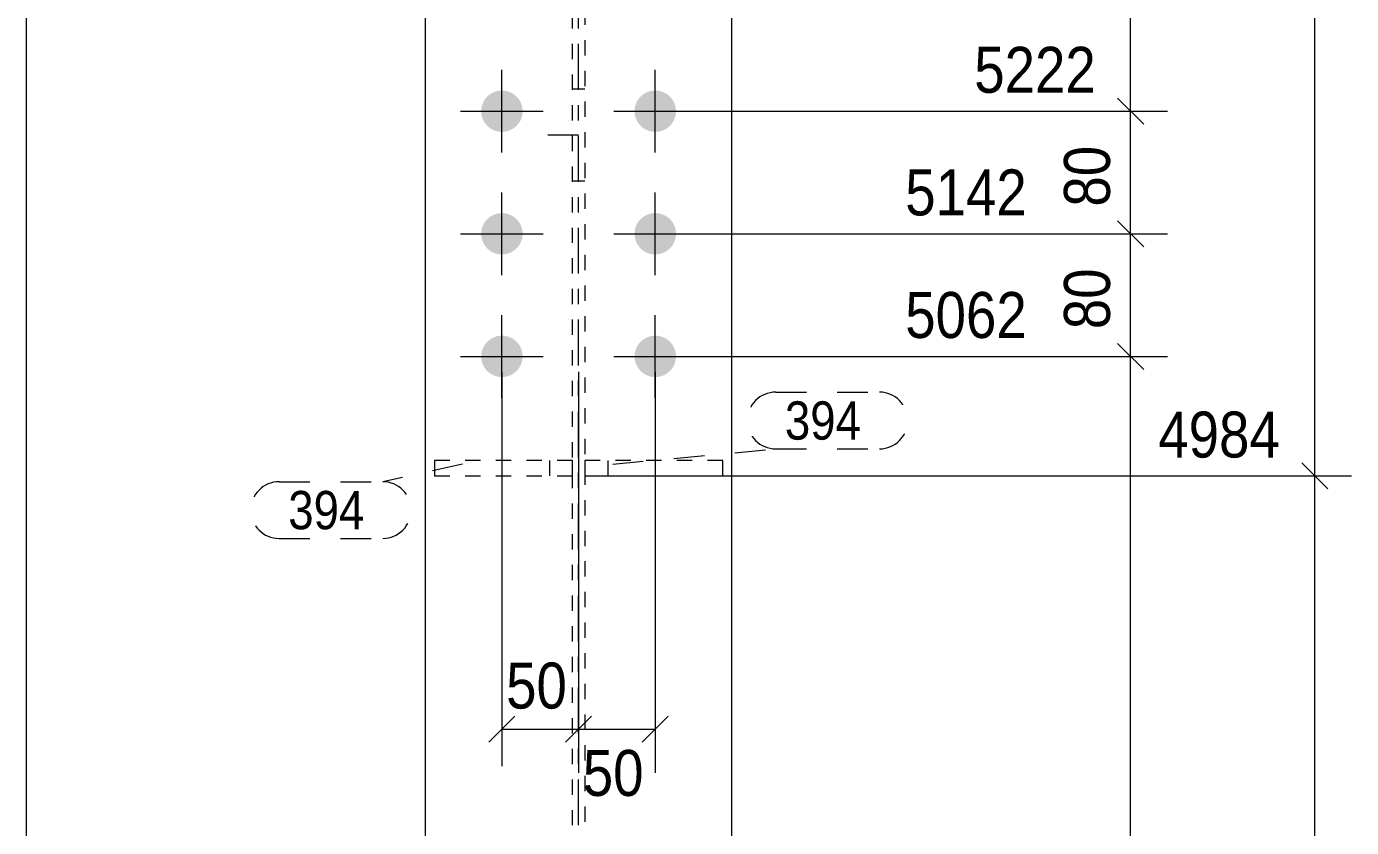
# Model space of a CAD drawing. Header units: millimetres. Extents: x 2 to 579, y 1 to 405.
# Drawn here: x 72.5 to 158.8, y 283.3 to 335.6 of the extents above; entities that cross this region are included whole.
import ezdxf

# ---------------------------------------------------------------- set-up
doc = ezdxf.new("R2010")
doc.units = ezdxf.units.MM
for name, pattern in [('XKITLINE00', [0]), ('XKITLINE01', [4, 1, -1, 1, -1]), ('XKITLINE02', [4, 2, -2]), ('XKITLINE03', [6, 3, -1, 1, -1])]:
    doc.linetypes.add(name, pattern=pattern)
for name, color, linetype, lineweight in [('Bolt', 3, 'Continuous', 0), ('Dimensions', 7, 'Continuous', 0), ('Part', 2, 'Continuous', 0), ('PartMark', 7, 'Continuous', 0)]:
    doc.layers.add(name, color=color, linetype=linetype, lineweight=lineweight)
doc.styles.add('ARIAL', font='ARIAL.TTF')

# ---------------------------------------------------------------- blocks, each defined once
blk = doc.blocks.new('*A13')
at = {"layer": 'Bolt', "color": 3, "linetype": 'XKITLINE02', "lineweight": 0}
for p, q in [((108.05, 331.535), (108.85, 331.535)), ((106.45, 328.535), (110.45, 328.535)), ((108.05, 325.535), (108.85, 325.535))]:
    blk.add_line(p, q, dxfattribs=at)
blk = doc.blocks.new('*A15')
at = {"layer": 'Bolt'}
for points in [[(102.1, 330.109), (102.102, 330.142), (102.104, 330.175), (102.107, 330.208), (102.11, 330.241), (102.115, 330.274), (102.12, 330.306), (102.126, 330.339), (102.133, 330.371), (102.14, 330.403), (102.149, 330.436), (102.158, 330.467), (102.168, 330.499), (102.179, 330.53), (102.19, 330.561), (102.203, 330.592), (102.216, 330.623), (102.23, 330.653), (102.244, 330.682), (102.259, 330.712), (102.275, 330.741), (102.292, 330.769), (102.309, 330.798), (102.328, 330.825), (102.346, 330.853), (102.366, 330.88), (102.386, 330.906), (102.406, 330.932), (102.428, 330.957), (102.45, 330.982), (102.472, 331.006), (102.495, 331.03), (102.519, 331.053), (102.543, 331.076), (102.568, 331.098), (102.594, 331.119), (102.619, 331.14), (102.646, 331.16), (102.673, 331.179), (102.7, 331.198), (102.728, 331.216), (102.756, 331.233), (102.785, 331.25), (102.814, 331.266), (102.843, 331.281), (102.873, 331.296), (102.903, 331.31), (102.933, 331.323), (102.964, 331.335), (102.995, 331.347), (103.027, 331.357), (103.058, 331.367), (103.09, 331.377), (103.122, 331.385), (103.154, 331.393), (103.187, 331.4), (103.219, 331.406), (103.252, 331.411), (103.285, 331.415), (103.318, 331.419), (103.351, 331.422), (103.384, 331.424), (103.417, 331.425), (103.45, 331.425), (103.483, 331.425), (103.516, 331.424), (103.549, 331.422), (103.582, 331.419), (103.615, 331.415), (103.648, 331.411), (103.681, 331.406), (103.713, 331.4), (103.746, 331.393), (103.778, 331.385), (103.81, 331.377), (103.842, 331.367), (103.873, 331.357), (103.905, 331.347), (103.936, 331.335), (103.967, 331.323), (103.997, 331.31), (104.027, 331.296), (104.057, 331.281), (104.086, 331.266), (104.115, 331.25), (104.144, 331.233), (104.172, 331.216), (104.2, 331.198), (104.227, 331.179), (104.254, 331.16), (104.281, 331.14), (104.306, 331.119), (104.332, 331.098), (104.357, 331.076), (104.381, 331.053), (104.405, 331.03), (104.428, 331.006), (104.45, 330.982), (104.472, 330.957), (104.494, 330.932), (104.514, 330.906), (104.534, 330.88), (104.554, 330.853), (104.572, 330.825), (104.591, 330.798), (104.608, 330.769), (104.625, 330.741), (104.641, 330.712), (104.656, 330.682), (104.67, 330.653), (104.684, 330.623), (104.697, 330.592), (104.71, 330.561), (104.721, 330.53), (104.732, 330.499), (104.742, 330.467), (104.751, 330.436), (104.76, 330.403), (104.767, 330.371), (104.774, 330.339), (104.78, 330.306), (104.785, 330.274), (104.79, 330.241), (104.793, 330.208), (104.796, 330.175), (104.798, 330.142), (104.8, 330.109), (104.8, 330.075), (104.8, 330.042), (104.798, 330.009), (104.796, 329.976), (104.793, 329.943), (104.79, 329.91), (104.785, 329.877), (104.78, 329.845), (104.774, 329.812), (104.767, 329.78), (104.76, 329.747), (104.751, 329.715), (104.742, 329.684), (104.732, 329.652), (104.721, 329.621), (104.71, 329.59), (104.697, 329.559), (104.684, 329.528), (104.67, 329.498), (104.656, 329.468), (104.641, 329.439), (104.625, 329.41), (104.608, 329.381), (104.591, 329.353), (104.572, 329.325), (104.554, 329.298), (104.534, 329.271), (104.514, 329.245), (104.494, 329.219), (104.472, 329.194), (104.45, 329.169), (104.428, 329.145), (104.405, 329.121), (104.381, 329.098), (104.357, 329.075), (104.332, 329.053), (104.306, 329.032), (104.281, 329.011), (104.254, 328.991), (104.227, 328.972), (104.2, 328.953), (104.172, 328.935), (104.144, 328.918), (104.115, 328.901), (104.086, 328.885), (104.057, 328.87), (104.027, 328.855), (103.997, 328.841), (103.967, 328.828), (103.936, 328.816), (103.905, 328.804), (103.873, 328.794), (103.842, 328.784), (103.81, 328.774), (103.778, 328.766), (103.746, 328.758), (103.713, 328.751), (103.681, 328.745), (103.648, 328.74), (103.615, 328.736), (103.582, 328.732), (103.549, 328.729), (103.516, 328.727), (103.483, 328.726), (103.45, 328.725), (103.417, 328.726), (103.384, 328.727), (103.351, 328.729), (103.318, 328.732), (103.285, 328.736), (103.252, 328.74), (103.219, 328.745), (103.187, 328.751), (103.154, 328.758), (103.122, 328.766), (103.09, 328.774), (103.058, 328.784), (103.027, 328.794), (102.995, 328.804), (102.964, 328.816), (102.933, 328.828), (102.903, 328.841), (102.873, 328.855), (102.843, 328.87), (102.814, 328.885), (102.785, 328.901), (102.756, 328.918), (102.728, 328.935), (102.7, 328.953), (102.673, 328.972), (102.646, 328.991), (102.619, 329.011), (102.594, 329.032), (102.568, 329.053), (102.543, 329.075), (102.519, 329.098), (102.495, 329.121), (102.472, 329.145), (102.45, 329.169), (102.428, 329.194), (102.406, 329.219), (102.386, 329.245), (102.366, 329.271), (102.346, 329.298), (102.328, 329.325), (102.309, 329.353), (102.292, 329.381), (102.275, 329.41), (102.259, 329.439), (102.244, 329.468), (102.23, 329.498), (102.216, 329.528), (102.203, 329.559), (102.19, 329.59), (102.179, 329.621), (102.168, 329.652), (102.158, 329.684), (102.149, 329.715), (102.14, 329.747), (102.133, 329.78), (102.126, 329.812), (102.12, 329.845), (102.115, 329.877), (102.11, 329.91), (102.107, 329.943), (102.104, 329.976), (102.102, 330.009), (102.1, 330.042), (102.1, 330.075)], [(112.1, 330.109), (112.102, 330.142), (112.104, 330.175), (112.107, 330.208), (112.11, 330.241), (112.115, 330.274), (112.12, 330.306), (112.126, 330.339), (112.133, 330.371), (112.14, 330.403), (112.149, 330.436), (112.158, 330.467), (112.168, 330.499), (112.179, 330.53), (112.19, 330.561), (112.203, 330.592), (112.216, 330.623), (112.23, 330.653), (112.244, 330.682), (112.259, 330.712), (112.275, 330.741), (112.292, 330.769), (112.309, 330.798), (112.328, 330.825), (112.346, 330.853), (112.366, 330.88), (112.386, 330.906), (112.406, 330.932), (112.428, 330.957), (112.45, 330.982), (112.472, 331.006), (112.495, 331.03), (112.519, 331.053), (112.543, 331.076), (112.568, 331.098), (112.594, 331.119), (112.619, 331.14), (112.646, 331.16), (112.673, 331.179), (112.7, 331.198), (112.728, 331.216), (112.756, 331.233), (112.785, 331.25), (112.814, 331.266), (112.843, 331.281), (112.873, 331.296), (112.903, 331.31), (112.933, 331.323), (112.964, 331.335), (112.995, 331.347), (113.027, 331.357), (113.058, 331.367), (113.09, 331.377), (113.122, 331.385), (113.154, 331.393), (113.187, 331.4), (113.219, 331.406), (113.252, 331.411), (113.285, 331.415), (113.318, 331.419), (113.351, 331.422), (113.384, 331.424), (113.417, 331.425), (113.45, 331.425), (113.483, 331.425), (113.516, 331.424), (113.549, 331.422), (113.582, 331.419), (113.615, 331.415), (113.648, 331.411), (113.681, 331.406), (113.713, 331.4), (113.746, 331.393), (113.778, 331.385), (113.81, 331.377), (113.842, 331.367), (113.873, 331.357), (113.905, 331.347), (113.936, 331.335), (113.967, 331.323), (113.997, 331.31), (114.027, 331.296), (114.057, 331.281), (114.086, 331.266), (114.115, 331.25), (114.144, 331.233), (114.172, 331.216), (114.2, 331.198), (114.227, 331.179), (114.254, 331.16), (114.281, 331.14), (114.306, 331.119), (114.332, 331.098), (114.357, 331.076), (114.381, 331.053), (114.405, 331.03), (114.428, 331.006), (114.45, 330.982), (114.472, 330.957), (114.494, 330.932), (114.514, 330.906), (114.534, 330.88), (114.554, 330.853), (114.572, 330.825), (114.591, 330.798), (114.608, 330.769), (114.625, 330.741), (114.641, 330.712), (114.656, 330.682), (114.67, 330.653), (114.684, 330.623), (114.697, 330.592), (114.71, 330.561), (114.721, 330.53), (114.732, 330.499), (114.742, 330.467), (114.751, 330.436), (114.76, 330.403), (114.767, 330.371), (114.774, 330.339), (114.78, 330.306), (114.785, 330.274), (114.79, 330.241), (114.793, 330.208), (114.796, 330.175), (114.798, 330.142), (114.8, 330.109), (114.8, 330.075), (114.8, 330.042), (114.798, 330.009), (114.796, 329.976), (114.793, 329.943), (114.79, 329.91), (114.785, 329.877), (114.78, 329.845), (114.774, 329.812), (114.767, 329.78), (114.76, 329.747), (114.751, 329.715), (114.742, 329.684), (114.732, 329.652), (114.721, 329.621), (114.71, 329.59), (114.697, 329.559), (114.684, 329.528), (114.67, 329.498), (114.656, 329.468), (114.641, 329.439), (114.625, 329.41), (114.608, 329.381), (114.591, 329.353), (114.572, 329.325), (114.554, 329.298), (114.534, 329.271), (114.514, 329.245), (114.494, 329.219), (114.472, 329.194), (114.45, 329.169), (114.428, 329.145), (114.405, 329.121), (114.381, 329.098), (114.357, 329.075), (114.332, 329.053), (114.306, 329.032), (114.281, 329.011), (114.254, 328.991), (114.227, 328.972), (114.2, 328.953), (114.172, 328.935), (114.144, 328.918), (114.115, 328.901), (114.086, 328.885), (114.057, 328.87), (114.027, 328.855), (113.997, 328.841), (113.967, 328.828), (113.936, 328.816), (113.905, 328.804), (113.873, 328.794), (113.842, 328.784), (113.81, 328.774), (113.778, 328.766), (113.746, 328.758), (113.713, 328.751), (113.681, 328.745), (113.648, 328.74), (113.615, 328.736), (113.582, 328.732), (113.549, 328.729), (113.516, 328.727), (113.483, 328.726), (113.45, 328.725), (113.417, 328.726), (113.384, 328.727), (113.351, 328.729), (113.318, 328.732), (113.285, 328.736), (113.252, 328.74), (113.219, 328.745), (113.187, 328.751), (113.154, 328.758), (113.122, 328.766), (113.09, 328.774), (113.058, 328.784), (113.027, 328.794), (112.995, 328.804), (112.964, 328.816), (112.933, 328.828), (112.903, 328.841), (112.873, 328.855), (112.843, 328.87), (112.814, 328.885), (112.785, 328.901), (112.756, 328.918), (112.728, 328.935), (112.7, 328.953), (112.673, 328.972), (112.646, 328.991), (112.619, 329.011), (112.594, 329.032), (112.568, 329.053), (112.543, 329.075), (112.519, 329.098), (112.495, 329.121), (112.472, 329.145), (112.45, 329.169), (112.428, 329.194), (112.406, 329.219), (112.386, 329.245), (112.366, 329.271), (112.346, 329.298), (112.328, 329.325), (112.309, 329.353), (112.292, 329.381), (112.275, 329.41), (112.259, 329.439), (112.244, 329.468), (112.23, 329.498), (112.216, 329.528), (112.203, 329.559), (112.19, 329.59), (112.179, 329.621), (112.168, 329.652), (112.158, 329.684), (112.149, 329.715), (112.14, 329.747), (112.133, 329.78), (112.126, 329.812), (112.12, 329.845), (112.115, 329.877), (112.11, 329.91), (112.107, 329.943), (112.104, 329.976), (112.102, 330.009), (112.1, 330.042), (112.1, 330.075)], [(102.1, 322.109), (102.102, 322.142), (102.104, 322.175), (102.107, 322.208), (102.11, 322.241), (102.115, 322.274), (102.12, 322.306), (102.126, 322.339), (102.133, 322.371), (102.14, 322.403), (102.149, 322.436), (102.158, 322.467), (102.168, 322.499), (102.179, 322.53), (102.19, 322.561), (102.203, 322.592), (102.216, 322.623), (102.23, 322.653), (102.244, 322.682), (102.259, 322.712), (102.275, 322.741), (102.292, 322.769), (102.309, 322.798), (102.328, 322.825), (102.346, 322.853), (102.366, 322.88), (102.386, 322.906), (102.406, 322.932), (102.428, 322.957), (102.45, 322.982), (102.472, 323.006), (102.495, 323.03), (102.519, 323.053), (102.543, 323.076), (102.568, 323.098), (102.594, 323.119), (102.619, 323.14), (102.646, 323.16), (102.673, 323.179), (102.7, 323.198), (102.728, 323.216), (102.756, 323.233), (102.785, 323.25), (102.814, 323.266), (102.843, 323.281), (102.873, 323.296), (102.903, 323.31), (102.933, 323.323), (102.964, 323.335), (102.995, 323.347), (103.027, 323.357), (103.058, 323.367), (103.09, 323.377), (103.122, 323.385), (103.154, 323.393), (103.187, 323.4), (103.219, 323.406), (103.252, 323.411), (103.285, 323.415), (103.318, 323.419), (103.351, 323.422), (103.384, 323.424), (103.417, 323.425), (103.45, 323.425), (103.483, 323.425), (103.516, 323.424), (103.549, 323.422), (103.582, 323.419), (103.615, 323.415), (103.648, 323.411), (103.681, 323.406), (103.713, 323.4), (103.746, 323.393), (103.778, 323.385), (103.81, 323.377), (103.842, 323.367), (103.873, 323.357), (103.905, 323.347), (103.936, 323.335), (103.967, 323.323), (103.997, 323.31), (104.027, 323.296), (104.057, 323.281), (104.086, 323.266), (104.115, 323.25), (104.144, 323.233), (104.172, 323.216), (104.2, 323.198), (104.227, 323.179), (104.254, 323.16), (104.281, 323.14), (104.306, 323.119), (104.332, 323.098), (104.357, 323.076), (104.381, 323.053), (104.405, 323.03), (104.428, 323.006), (104.45, 322.982), (104.472, 322.957), (104.494, 322.932), (104.514, 322.906), (104.534, 322.88), (104.554, 322.853), (104.572, 322.825), (104.591, 322.798), (104.608, 322.769), (104.625, 322.741), (104.641, 322.712), (104.656, 322.682), (104.67, 322.653), (104.684, 322.623), (104.697, 322.592), (104.71, 322.561), (104.721, 322.53), (104.732, 322.499), (104.742, 322.467), (104.751, 322.436), (104.76, 322.403), (104.767, 322.371), (104.774, 322.339), (104.78, 322.306), (104.785, 322.274), (104.79, 322.241), (104.793, 322.208), (104.796, 322.175), (104.798, 322.142), (104.8, 322.109), (104.8, 322.075), (104.8, 322.042), (104.798, 322.009), (104.796, 321.976), (104.793, 321.943), (104.79, 321.91), (104.785, 321.877), (104.78, 321.845), (104.774, 321.812), (104.767, 321.78), (104.76, 321.747), (104.751, 321.715), (104.742, 321.684), (104.732, 321.652), (104.721, 321.621), (104.71, 321.59), (104.697, 321.559), (104.684, 321.528), (104.67, 321.498), (104.656, 321.468), (104.641, 321.439), (104.625, 321.41), (104.608, 321.381), (104.591, 321.353), (104.572, 321.325), (104.554, 321.298), (104.534, 321.271), (104.514, 321.245), (104.494, 321.219), (104.472, 321.194), (104.45, 321.169), (104.428, 321.145), (104.405, 321.121), (104.381, 321.098), (104.357, 321.075), (104.332, 321.053), (104.306, 321.032), (104.281, 321.011), (104.254, 320.991), (104.227, 320.972), (104.2, 320.953), (104.172, 320.935), (104.144, 320.918), (104.115, 320.901), (104.086, 320.885), (104.057, 320.87), (104.027, 320.855), (103.997, 320.841), (103.967, 320.828), (103.936, 320.816), (103.905, 320.804), (103.873, 320.794), (103.842, 320.784), (103.81, 320.774), (103.778, 320.766), (103.746, 320.758), (103.713, 320.751), (103.681, 320.745), (103.648, 320.74), (103.615, 320.736), (103.582, 320.732), (103.549, 320.729), (103.516, 320.727), (103.483, 320.726), (103.45, 320.725), (103.417, 320.726), (103.384, 320.727), (103.351, 320.729), (103.318, 320.732), (103.285, 320.736), (103.252, 320.74), (103.219, 320.745), (103.187, 320.751), (103.154, 320.758), (103.122, 320.766), (103.09, 320.774), (103.058, 320.784), (103.027, 320.794), (102.995, 320.804), (102.964, 320.816), (102.933, 320.828), (102.903, 320.841), (102.873, 320.855), (102.843, 320.87), (102.814, 320.885), (102.785, 320.901), (102.756, 320.918), (102.728, 320.935), (102.7, 320.953), (102.673, 320.972), (102.646, 320.991), (102.619, 321.011), (102.594, 321.032), (102.568, 321.053), (102.543, 321.075), (102.519, 321.098), (102.495, 321.121), (102.472, 321.145), (102.45, 321.169), (102.428, 321.194), (102.406, 321.219), (102.386, 321.245), (102.366, 321.271), (102.346, 321.298), (102.328, 321.325), (102.309, 321.353), (102.292, 321.381), (102.275, 321.41), (102.259, 321.439), (102.244, 321.468), (102.23, 321.498), (102.216, 321.528), (102.203, 321.559), (102.19, 321.59), (102.179, 321.621), (102.168, 321.652), (102.158, 321.684), (102.149, 321.715), (102.14, 321.747), (102.133, 321.78), (102.126, 321.812), (102.12, 321.845), (102.115, 321.877), (102.11, 321.91), (102.107, 321.943), (102.104, 321.976), (102.102, 322.009), (102.1, 322.042), (102.1, 322.075)], [(112.1, 322.109), (112.102, 322.142), (112.104, 322.175), (112.107, 322.208), (112.11, 322.241), (112.115, 322.274), (112.12, 322.306), (112.126, 322.339), (112.133, 322.371), (112.14, 322.403), (112.149, 322.436), (112.158, 322.467), (112.168, 322.499), (112.179, 322.53), (112.19, 322.561), (112.203, 322.592), (112.216, 322.623), (112.23, 322.653), (112.244, 322.682), (112.259, 322.712), (112.275, 322.741), (112.292, 322.769), (112.309, 322.798), (112.328, 322.825), (112.346, 322.853), (112.366, 322.88), (112.386, 322.906), (112.406, 322.932), (112.428, 322.957), (112.45, 322.982), (112.472, 323.006), (112.495, 323.03), (112.519, 323.053), (112.543, 323.076), (112.568, 323.098), (112.594, 323.119), (112.619, 323.14), (112.646, 323.16), (112.673, 323.179), (112.7, 323.198), (112.728, 323.216), (112.756, 323.233), (112.785, 323.25), (112.814, 323.266), (112.843, 323.281), (112.873, 323.296), (112.903, 323.31), (112.933, 323.323), (112.964, 323.335), (112.995, 323.347), (113.027, 323.357), (113.058, 323.367), (113.09, 323.377), (113.122, 323.385), (113.154, 323.393), (113.187, 323.4), (113.219, 323.406), (113.252, 323.411), (113.285, 323.415), (113.318, 323.419), (113.351, 323.422), (113.384, 323.424), (113.417, 323.425), (113.45, 323.425), (113.483, 323.425), (113.516, 323.424), (113.549, 323.422), (113.582, 323.419), (113.615, 323.415), (113.648, 323.411), (113.681, 323.406), (113.713, 323.4), (113.746, 323.393), (113.778, 323.385), (113.81, 323.377), (113.842, 323.367), (113.873, 323.357), (113.905, 323.347), (113.936, 323.335), (113.967, 323.323), (113.997, 323.31), (114.027, 323.296), (114.057, 323.281), (114.086, 323.266), (114.115, 323.25), (114.144, 323.233), (114.172, 323.216), (114.2, 323.198), (114.227, 323.179), (114.254, 323.16), (114.281, 323.14), (114.306, 323.119), (114.332, 323.098), (114.357, 323.076), (114.381, 323.053), (114.405, 323.03), (114.428, 323.006), (114.45, 322.982), (114.472, 322.957), (114.494, 322.932), (114.514, 322.906), (114.534, 322.88), (114.554, 322.853), (114.572, 322.825), (114.591, 322.798), (114.608, 322.769), (114.625, 322.741), (114.641, 322.712), (114.656, 322.682), (114.67, 322.653), (114.684, 322.623), (114.697, 322.592), (114.71, 322.561), (114.721, 322.53), (114.732, 322.499), (114.742, 322.467), (114.751, 322.436), (114.76, 322.403), (114.767, 322.371), (114.774, 322.339), (114.78, 322.306), (114.785, 322.274), (114.79, 322.241), (114.793, 322.208), (114.796, 322.175), (114.798, 322.142), (114.8, 322.109), (114.8, 322.075), (114.8, 322.042), (114.798, 322.009), (114.796, 321.976), (114.793, 321.943), (114.79, 321.91), (114.785, 321.877), (114.78, 321.845), (114.774, 321.812), (114.767, 321.78), (114.76, 321.747), (114.751, 321.715), (114.742, 321.684), (114.732, 321.652), (114.721, 321.621), (114.71, 321.59), (114.697, 321.559), (114.684, 321.528), (114.67, 321.498), (114.656, 321.468), (114.641, 321.439), (114.625, 321.41), (114.608, 321.381), (114.591, 321.353), (114.572, 321.325), (114.554, 321.298), (114.534, 321.271), (114.514, 321.245), (114.494, 321.219), (114.472, 321.194), (114.45, 321.169), (114.428, 321.145), (114.405, 321.121), (114.381, 321.098), (114.357, 321.075), (114.332, 321.053), (114.306, 321.032), (114.281, 321.011), (114.254, 320.991), (114.227, 320.972), (114.2, 320.953), (114.172, 320.935), (114.144, 320.918), (114.115, 320.901), (114.086, 320.885), (114.057, 320.87), (114.027, 320.855), (113.997, 320.841), (113.967, 320.828), (113.936, 320.816), (113.905, 320.804), (113.873, 320.794), (113.842, 320.784), (113.81, 320.774), (113.778, 320.766), (113.746, 320.758), (113.713, 320.751), (113.681, 320.745), (113.648, 320.74), (113.615, 320.736), (113.582, 320.732), (113.549, 320.729), (113.516, 320.727), (113.483, 320.726), (113.45, 320.725), (113.417, 320.726), (113.384, 320.727), (113.351, 320.729), (113.318, 320.732), (113.285, 320.736), (113.252, 320.74), (113.219, 320.745), (113.187, 320.751), (113.154, 320.758), (113.122, 320.766), (113.09, 320.774), (113.058, 320.784), (113.027, 320.794), (112.995, 320.804), (112.964, 320.816), (112.933, 320.828), (112.903, 320.841), (112.873, 320.855), (112.843, 320.87), (112.814, 320.885), (112.785, 320.901), (112.756, 320.918), (112.728, 320.935), (112.7, 320.953), (112.673, 320.972), (112.646, 320.991), (112.619, 321.011), (112.594, 321.032), (112.568, 321.053), (112.543, 321.075), (112.519, 321.098), (112.495, 321.121), (112.472, 321.145), (112.45, 321.169), (112.428, 321.194), (112.406, 321.219), (112.386, 321.245), (112.366, 321.271), (112.346, 321.298), (112.328, 321.325), (112.309, 321.353), (112.292, 321.381), (112.275, 321.41), (112.259, 321.439), (112.244, 321.468), (112.23, 321.498), (112.216, 321.528), (112.203, 321.559), (112.19, 321.59), (112.179, 321.621), (112.168, 321.652), (112.158, 321.684), (112.149, 321.715), (112.14, 321.747), (112.133, 321.78), (112.126, 321.812), (112.12, 321.845), (112.115, 321.877), (112.11, 321.91), (112.107, 321.943), (112.104, 321.976), (112.102, 322.009), (112.1, 322.042), (112.1, 322.075)], [(102.1, 314.109), (102.102, 314.142), (102.104, 314.175), (102.107, 314.208), (102.11, 314.241), (102.115, 314.274), (102.12, 314.306), (102.126, 314.339), (102.133, 314.371), (102.14, 314.403), (102.149, 314.436), (102.158, 314.467), (102.168, 314.499), (102.179, 314.53), (102.19, 314.561), (102.203, 314.592), (102.216, 314.623), (102.23, 314.653), (102.244, 314.682), (102.259, 314.712), (102.275, 314.741), (102.292, 314.769), (102.309, 314.798), (102.328, 314.825), (102.346, 314.853), (102.366, 314.88), (102.386, 314.906), (102.406, 314.932), (102.428, 314.957), (102.45, 314.982), (102.472, 315.006), (102.495, 315.03), (102.519, 315.053), (102.543, 315.076), (102.568, 315.098), (102.594, 315.119), (102.619, 315.14), (102.646, 315.16), (102.673, 315.179), (102.7, 315.198), (102.728, 315.216), (102.756, 315.233), (102.785, 315.25), (102.814, 315.266), (102.843, 315.281), (102.873, 315.296), (102.903, 315.31), (102.933, 315.323), (102.964, 315.335), (102.995, 315.347), (103.027, 315.357), (103.058, 315.367), (103.09, 315.377), (103.122, 315.385), (103.154, 315.393), (103.187, 315.4), (103.219, 315.406), (103.252, 315.411), (103.285, 315.415), (103.318, 315.419), (103.351, 315.422), (103.384, 315.424), (103.417, 315.425), (103.45, 315.425), (103.483, 315.425), (103.516, 315.424), (103.549, 315.422), (103.582, 315.419), (103.615, 315.415), (103.648, 315.411), (103.681, 315.406), (103.713, 315.4), (103.746, 315.393), (103.778, 315.385), (103.81, 315.377), (103.842, 315.367), (103.873, 315.357), (103.905, 315.347), (103.936, 315.335), (103.967, 315.323), (103.997, 315.31), (104.027, 315.296), (104.057, 315.281), (104.086, 315.266), (104.115, 315.25), (104.144, 315.233), (104.172, 315.216), (104.2, 315.198), (104.227, 315.179), (104.254, 315.16), (104.281, 315.14), (104.306, 315.119), (104.332, 315.098), (104.357, 315.076), (104.381, 315.053), (104.405, 315.03), (104.428, 315.006), (104.45, 314.982), (104.472, 314.957), (104.494, 314.932), (104.514, 314.906), (104.534, 314.88), (104.554, 314.853), (104.572, 314.825), (104.591, 314.798), (104.608, 314.769), (104.625, 314.741), (104.641, 314.712), (104.656, 314.682), (104.67, 314.653), (104.684, 314.623), (104.697, 314.592), (104.71, 314.561), (104.721, 314.53), (104.732, 314.499), (104.742, 314.467), (104.751, 314.436), (104.76, 314.403), (104.767, 314.371), (104.774, 314.339), (104.78, 314.306), (104.785, 314.274), (104.79, 314.241), (104.793, 314.208), (104.796, 314.175), (104.798, 314.142), (104.8, 314.109), (104.8, 314.075), (104.8, 314.042), (104.798, 314.009), (104.796, 313.976), (104.793, 313.943), (104.79, 313.91), (104.785, 313.877), (104.78, 313.845), (104.774, 313.812), (104.767, 313.78), (104.76, 313.747), (104.751, 313.715), (104.742, 313.684), (104.732, 313.652), (104.721, 313.621), (104.71, 313.59), (104.697, 313.559), (104.684, 313.528), (104.67, 313.498), (104.656, 313.468), (104.641, 313.439), (104.625, 313.41), (104.608, 313.381), (104.591, 313.353), (104.572, 313.325), (104.554, 313.298), (104.534, 313.271), (104.514, 313.245), (104.494, 313.219), (104.472, 313.194), (104.45, 313.169), (104.428, 313.145), (104.405, 313.121), (104.381, 313.098), (104.357, 313.075), (104.332, 313.053), (104.306, 313.032), (104.281, 313.011), (104.254, 312.991), (104.227, 312.972), (104.2, 312.953), (104.172, 312.935), (104.144, 312.918), (104.115, 312.901), (104.086, 312.885), (104.057, 312.87), (104.027, 312.855), (103.997, 312.841), (103.967, 312.828), (103.936, 312.816), (103.905, 312.804), (103.873, 312.794), (103.842, 312.784), (103.81, 312.774), (103.778, 312.766), (103.746, 312.758), (103.713, 312.751), (103.681, 312.745), (103.648, 312.74), (103.615, 312.736), (103.582, 312.732), (103.549, 312.729), (103.516, 312.727), (103.483, 312.726), (103.45, 312.725), (103.417, 312.726), (103.384, 312.727), (103.351, 312.729), (103.318, 312.732), (103.285, 312.736), (103.252, 312.74), (103.219, 312.745), (103.187, 312.751), (103.154, 312.758), (103.122, 312.766), (103.09, 312.774), (103.058, 312.784), (103.027, 312.794), (102.995, 312.804), (102.964, 312.816), (102.933, 312.828), (102.903, 312.841), (102.873, 312.855), (102.843, 312.87), (102.814, 312.885), (102.785, 312.901), (102.756, 312.918), (102.728, 312.935), (102.7, 312.953), (102.673, 312.972), (102.646, 312.991), (102.619, 313.011), (102.594, 313.032), (102.568, 313.053), (102.543, 313.075), (102.519, 313.098), (102.495, 313.121), (102.472, 313.145), (102.45, 313.169), (102.428, 313.194), (102.406, 313.219), (102.386, 313.245), (102.366, 313.271), (102.346, 313.298), (102.328, 313.325), (102.309, 313.353), (102.292, 313.381), (102.275, 313.41), (102.259, 313.439), (102.244, 313.468), (102.23, 313.498), (102.216, 313.528), (102.203, 313.559), (102.19, 313.59), (102.179, 313.621), (102.168, 313.652), (102.158, 313.684), (102.149, 313.715), (102.14, 313.747), (102.133, 313.78), (102.126, 313.812), (102.12, 313.845), (102.115, 313.877), (102.11, 313.91), (102.107, 313.943), (102.104, 313.976), (102.102, 314.009), (102.1, 314.042), (102.1, 314.075)], [(112.1, 314.109), (112.102, 314.142), (112.104, 314.175), (112.107, 314.208), (112.11, 314.241), (112.115, 314.274), (112.12, 314.306), (112.126, 314.339), (112.133, 314.371), (112.14, 314.403), (112.149, 314.436), (112.158, 314.467), (112.168, 314.499), (112.179, 314.53), (112.19, 314.561), (112.203, 314.592), (112.216, 314.623), (112.23, 314.653), (112.244, 314.682), (112.259, 314.712), (112.275, 314.741), (112.292, 314.769), (112.309, 314.798), (112.328, 314.825), (112.346, 314.853), (112.366, 314.88), (112.386, 314.906), (112.406, 314.932), (112.428, 314.957), (112.45, 314.982), (112.472, 315.006), (112.495, 315.03), (112.519, 315.053), (112.543, 315.076), (112.568, 315.098), (112.594, 315.119), (112.619, 315.14), (112.646, 315.16), (112.673, 315.179), (112.7, 315.198), (112.728, 315.216), (112.756, 315.233), (112.785, 315.25), (112.814, 315.266), (112.843, 315.281), (112.873, 315.296), (112.903, 315.31), (112.933, 315.323), (112.964, 315.335), (112.995, 315.347), (113.027, 315.357), (113.058, 315.367), (113.09, 315.377), (113.122, 315.385), (113.154, 315.393), (113.187, 315.4), (113.219, 315.406), (113.252, 315.411), (113.285, 315.415), (113.318, 315.419), (113.351, 315.422), (113.384, 315.424), (113.417, 315.425), (113.45, 315.425), (113.483, 315.425), (113.516, 315.424), (113.549, 315.422), (113.582, 315.419), (113.615, 315.415), (113.648, 315.411), (113.681, 315.406), (113.713, 315.4), (113.746, 315.393), (113.778, 315.385), (113.81, 315.377), (113.842, 315.367), (113.873, 315.357), (113.905, 315.347), (113.936, 315.335), (113.967, 315.323), (113.997, 315.31), (114.027, 315.296), (114.057, 315.281), (114.086, 315.266), (114.115, 315.25), (114.144, 315.233), (114.172, 315.216), (114.2, 315.198), (114.227, 315.179), (114.254, 315.16), (114.281, 315.14), (114.306, 315.119), (114.332, 315.098), (114.357, 315.076), (114.381, 315.053), (114.405, 315.03), (114.428, 315.006), (114.45, 314.982), (114.472, 314.957), (114.494, 314.932), (114.514, 314.906), (114.534, 314.88), (114.554, 314.853), (114.572, 314.825), (114.591, 314.798), (114.608, 314.769), (114.625, 314.741), (114.641, 314.712), (114.656, 314.682), (114.67, 314.653), (114.684, 314.623), (114.697, 314.592), (114.71, 314.561), (114.721, 314.53), (114.732, 314.499), (114.742, 314.467), (114.751, 314.436), (114.76, 314.403), (114.767, 314.371), (114.774, 314.339), (114.78, 314.306), (114.785, 314.274), (114.79, 314.241), (114.793, 314.208), (114.796, 314.175), (114.798, 314.142), (114.8, 314.109), (114.8, 314.075), (114.8, 314.042), (114.798, 314.009), (114.796, 313.976), (114.793, 313.943), (114.79, 313.91), (114.785, 313.877), (114.78, 313.845), (114.774, 313.812), (114.767, 313.78), (114.76, 313.747), (114.751, 313.715), (114.742, 313.684), (114.732, 313.652), (114.721, 313.621), (114.71, 313.59), (114.697, 313.559), (114.684, 313.528), (114.67, 313.498), (114.656, 313.468), (114.641, 313.439), (114.625, 313.41), (114.608, 313.381), (114.591, 313.353), (114.572, 313.325), (114.554, 313.298), (114.534, 313.271), (114.514, 313.245), (114.494, 313.219), (114.472, 313.194), (114.45, 313.169), (114.428, 313.145), (114.405, 313.121), (114.381, 313.098), (114.357, 313.075), (114.332, 313.053), (114.306, 313.032), (114.281, 313.011), (114.254, 312.991), (114.227, 312.972), (114.2, 312.953), (114.172, 312.935), (114.144, 312.918), (114.115, 312.901), (114.086, 312.885), (114.057, 312.87), (114.027, 312.855), (113.997, 312.841), (113.967, 312.828), (113.936, 312.816), (113.905, 312.804), (113.873, 312.794), (113.842, 312.784), (113.81, 312.774), (113.778, 312.766), (113.746, 312.758), (113.713, 312.751), (113.681, 312.745), (113.648, 312.74), (113.615, 312.736), (113.582, 312.732), (113.549, 312.729), (113.516, 312.727), (113.483, 312.726), (113.45, 312.725), (113.417, 312.726), (113.384, 312.727), (113.351, 312.729), (113.318, 312.732), (113.285, 312.736), (113.252, 312.74), (113.219, 312.745), (113.187, 312.751), (113.154, 312.758), (113.122, 312.766), (113.09, 312.774), (113.058, 312.784), (113.027, 312.794), (112.995, 312.804), (112.964, 312.816), (112.933, 312.828), (112.903, 312.841), (112.873, 312.855), (112.843, 312.87), (112.814, 312.885), (112.785, 312.901), (112.756, 312.918), (112.728, 312.935), (112.7, 312.953), (112.673, 312.972), (112.646, 312.991), (112.619, 313.011), (112.594, 313.032), (112.568, 313.053), (112.543, 313.075), (112.519, 313.098), (112.495, 313.121), (112.472, 313.145), (112.45, 313.169), (112.428, 313.194), (112.406, 313.219), (112.386, 313.245), (112.366, 313.271), (112.346, 313.298), (112.328, 313.325), (112.309, 313.353), (112.292, 313.381), (112.275, 313.41), (112.259, 313.439), (112.244, 313.468), (112.23, 313.498), (112.216, 313.528), (112.203, 313.559), (112.19, 313.59), (112.179, 313.621), (112.168, 313.652), (112.158, 313.684), (112.149, 313.715), (112.14, 313.747), (112.133, 313.78), (112.126, 313.812), (112.12, 313.845), (112.115, 313.877), (112.11, 313.91), (112.107, 313.943), (112.104, 313.976), (112.102, 314.009), (112.1, 314.042), (112.1, 314.075)]]:
    blk.add_hatch(color=3, dxfattribs=at).paths.add_polyline_path(points, flags=17)
at = {"layer": 'Bolt', "color": 3, "linetype": 'XKITLINE00', "lineweight": 0}
for p, q in [((103.45, 327.375), (103.45, 332.775)), ((113.45, 327.375), (113.45, 332.775)), ((100.75, 330.075), (106.15, 330.075)), ((110.75, 330.075), (116.15, 330.075)), ((103.45, 319.375), (103.45, 324.775)), ((113.45, 319.375), (113.45, 324.775)), ((100.75, 322.075), (106.15, 322.075)), ((110.75, 322.075), (116.15, 322.075)), ((103.45, 311.375), (103.45, 316.775)), ((113.45, 311.375), (113.45, 316.775)), ((100.75, 314.075), (106.15, 314.075)), ((110.75, 314.075), (116.15, 314.075))]:
    blk.add_line(p, q, dxfattribs=at)
blk = doc.blocks.new('*A18')
at = {"layer": 'Part', "color": 7, "linetype": 'XKITLINE03', "lineweight": 0}
blk.add_line((108.45, 205.474), (108.45, 382.728), dxfattribs=at)
at = {"layer": 'Part', "color": 2, "linetype": 'XKITLINE00', "lineweight": 0}
for p, q in [((98.45, 374.838), (98.45, 205.474)), ((118.45, 205.474), (118.45, 374.838))]:
    blk.add_line(p, q, dxfattribs=at)
at = {"layer": 'Part', "color": 7, "linetype": 'XKITLINE01', "lineweight": 0}
for p, q in [((108.05, 205.474), (108.05, 374.701)), ((108.85, 374.701), (108.85, 205.474))]:
    blk.add_line(p, q, dxfattribs=at)
blk = doc.blocks.new('*A19')
at = {"layer": 'Part', "color": 7, "linetype": 'XKITLINE01', "lineweight": 0}
for p, q in [((117.85, 307.274), (108.85, 307.274)), ((108.85, 307.274), (108.85, 306.274)), ((110.35, 307.274), (110.35, 306.274)), ((117.85, 306.274), (117.85, 307.274)), ((108.85, 306.274), (117.85, 306.274))]:
    blk.add_line(p, q, dxfattribs=at)
blk = doc.blocks.new('*A20')
at = {"layer": 'Part', "color": 7, "linetype": 'XKITLINE01', "lineweight": 0}
for p, q in [((108.05, 307.274), (99.05, 307.274)), ((99.05, 307.274), (99.05, 306.274)), ((106.55, 307.274), (106.55, 306.274)), ((108.05, 306.274), (108.05, 307.274)), ((99.05, 306.274), (108.05, 306.274))]:
    blk.add_line(p, q, dxfattribs=at)
blk = doc.blocks.new('*A65')
at = {"layer": 'Dimensions', "color": 7, "linetype": 'XKITLINE00', "lineweight": 0}
for p, q in [((103.45, 313.075), (103.45, 287.344)), ((108.45, 313.075), (108.45, 287.344)), ((104.299, 290.592), (102.601, 288.895)), ((109.299, 290.592), (107.601, 288.895)), ((103.45, 289.744), (108.45, 289.744))]:
    blk.add_line(p, q, dxfattribs=at)
at = {"layer": 'Dimensions', "color": 3}
for p in [(103.45, 289.744), (108.45, 289.744)]:
    blk.add_point(p, dxfattribs=at)
at = {"layer": 'Dimensions', "color": 3, "style": 'ARIAL', "width": 0.85}
blk.add_text('50', height=3, dxfattribs=at).set_placement((103.725, 291.094))
blk = doc.blocks.new('*A66')
at = {"layer": 'Dimensions', "color": 7, "linetype": 'XKITLINE00', "lineweight": 0}
for p, q in [((108.45, 313.075), (108.45, 286.894)), ((113.45, 313.075), (113.45, 286.894)), ((109.299, 290.592), (107.601, 288.895)), ((114.299, 290.592), (112.601, 288.895)), ((108.45, 289.744), (113.45, 289.744))]:
    blk.add_line(p, q, dxfattribs=at)
at = {"layer": 'Dimensions', "color": 3}
for p in [(108.45, 289.744), (113.45, 289.744)]:
    blk.add_point(p, dxfattribs=at)
at = {"layer": 'Dimensions', "color": 3, "style": 'ARIAL', "width": 0.85}
blk.add_text('50', height=3, dxfattribs=at).set_placement((108.725, 285.394))
blk = doc.blocks.new('*A67')
at = {"layer": 'Dimensions', "color": 7, "linetype": 'XKITLINE00', "lineweight": 0}
blk.add_line((72.45, 79.95), (72.45, 342.123), dxfattribs=at)
blk = doc.blocks.new('*A69')
at = {"layer": 'Dimensions', "color": 7, "linetype": 'XKITLINE00', "lineweight": 0}
for p, q in [((155.601, 307.122), (157.299, 305.425)), ((109.05, 306.274), (158.85, 306.274)), ((156.45, 79.95), (156.45, 306.274))]:
    blk.add_line(p, q, dxfattribs=at)
at = {"layer": 'Dimensions', "color": 3}
blk.add_point((156.45, 306.274), dxfattribs=at)
at = {"layer": 'Dimensions', "color": 3, "style": 'ARIAL', "width": 0.85}
blk.add_text('4984', height=3, dxfattribs=at).set_placement((146.25, 307.474))
blk = doc.blocks.new('*A70')
at = {"layer": 'Dimensions', "color": 7, "linetype": 'XKITLINE00', "lineweight": 0}
for p, q in [((156.45, 306.274), (156.45, 374.838)), ((155.601, 307.122), (157.299, 305.425)), ((109.05, 306.274), (158.85, 306.274))]:
    blk.add_line(p, q, dxfattribs=at)
at = {"layer": 'Dimensions', "color": 3}
blk.add_point((156.45, 306.274), dxfattribs=at)
blk = doc.blocks.new('*A71')
at = {"layer": 'Dimensions', "color": 7, "linetype": 'XKITLINE00', "lineweight": 0}
for p, q in [((143.601, 314.924), (145.299, 313.227)), ((114.45, 314.075), (146.85, 314.075)), ((144.45, 79.95), (144.45, 314.075))]:
    blk.add_line(p, q, dxfattribs=at)
at = {"layer": 'Dimensions', "color": 3}
blk.add_point((144.45, 314.075), dxfattribs=at)
at = {"layer": 'Dimensions', "color": 3, "style": 'ARIAL', "width": 0.85}
blk.add_text('5062', height=3, dxfattribs=at).set_placement((129.75, 315.275))
blk = doc.blocks.new('*A72')
at = {"layer": 'Dimensions', "color": 7, "linetype": 'XKITLINE00', "lineweight": 0}
for p, q in [((143.601, 322.924), (145.299, 321.227)), ((114.45, 322.075), (146.85, 322.075)), ((144.45, 314.075), (144.45, 322.075)), ((143.601, 314.924), (145.299, 313.227)), ((114.45, 314.075), (146.85, 314.075))]:
    blk.add_line(p, q, dxfattribs=at)
at = {"layer": 'Dimensions', "color": 3}
for p in [(144.45, 322.075), (144.45, 314.075)]:
    blk.add_point(p, dxfattribs=at)
at = {"layer": 'Dimensions', "color": 3, "style": 'ARIAL', "width": 0.85}
blk.add_text('5142', height=3, dxfattribs=at).set_placement((129.75, 323.275))
blk.add_text('80', height=3, rotation=90.00021, dxfattribs=at).set_placement((143.1, 315.85))
blk = doc.blocks.new('*A73')
at = {"layer": 'Dimensions', "color": 7, "linetype": 'XKITLINE00', "lineweight": 0}
for p, q in [((143.601, 330.924), (145.299, 329.227)), ((114.45, 330.075), (146.85, 330.075)), ((144.45, 322.075), (144.45, 330.075)), ((143.601, 322.924), (145.299, 321.227)), ((114.45, 322.075), (146.85, 322.075))]:
    blk.add_line(p, q, dxfattribs=at)
at = {"layer": 'Dimensions', "color": 3}
for p in [(144.45, 330.075), (144.45, 322.075)]:
    blk.add_point(p, dxfattribs=at)
at = {"layer": 'Dimensions', "color": 3, "style": 'ARIAL', "width": 0.85}
blk.add_text('5222', height=3, dxfattribs=at).set_placement((134.25, 331.275))
blk.add_text('80', height=3, rotation=90.00021, dxfattribs=at).set_placement((143.1, 323.85))
blk = doc.blocks.new('*A74')
at = {"layer": 'Dimensions', "color": 7, "linetype": 'XKITLINE00', "lineweight": 0}
for p, q in [((143.601, 354.924), (145.299, 353.227)), ((114.45, 354.075), (146.85, 354.075)), ((144.45, 330.075), (144.45, 354.075)), ((143.601, 330.924), (145.299, 329.227)), ((114.45, 330.075), (146.85, 330.075))]:
    blk.add_line(p, q, dxfattribs=at)
at = {"layer": 'Dimensions', "color": 3}
for p in [(144.45, 354.075), (144.45, 330.075)]:
    blk.add_point(p, dxfattribs=at)
at = {"layer": 'Dimensions', "color": 3, "style": 'ARIAL', "width": 0.85}
blk.add_text('5462', height=3, dxfattribs=at).set_placement((129.75, 355.275))
blk.add_text('240', height=3, rotation=90.00021, dxfattribs=at).set_placement((143.1, 338.738))
blk = doc.blocks.new('*A83')
at = {"layer": 'PartMark', "color": 7, "linetype": 'XKITLINE02', "lineweight": 0}
for p, q in [((100.879, 307.044), (95.683, 305.894)), ((88.921, 305.894), (95.683, 305.894)), ((88.921, 302.194), (95.683, 302.194))]:
    blk.add_line(p, q, dxfattribs=at)
for centre, start, end in [((88.921, 304.044), 90, 270), ((95.683, 304.044), 270, 90)]:
    blk.add_arc(centre, 1.85, start, end, dxfattribs=at)
at = {"layer": 'PartMark', "color": 3, "style": 'ARIAL', "width": 0.85}
blk.add_text('394', height=2.5, dxfattribs=at).set_placement((89.521, 302.794))
blk = doc.blocks.new('*A84')
at = {"layer": 'PartMark', "color": 7, "linetype": 'XKITLINE02', "lineweight": 0}
for p, q in [((121.305, 311.741), (128.068, 311.741)), ((110.679, 307.044), (121.305, 308.041)), ((121.305, 308.041), (128.068, 308.041))]:
    blk.add_line(p, q, dxfattribs=at)
for centre, start, end in [((121.305, 309.891), 90, 270), ((128.068, 309.891), 270, 90)]:
    blk.add_arc(centre, 1.85, start, end, dxfattribs=at)
at = {"layer": 'PartMark', "color": 3, "style": 'ARIAL', "width": 0.85}
blk.add_text('394', height=2.5, dxfattribs=at).set_placement((121.905, 308.641))

msp = doc.modelspace()

# ---------------------------------------------------------------- block references
at = {"lineweight": 0}
for name in ['*A70', '*A15', '*A74', '*A67', '*A73', '*A13', '*A72', '*A71', '*A65', '*A66', '*A84', '*A69', '*A83', '*A20', '*A19']:
    msp.add_blockref(name, (0, 0), dxfattribs=at)
at = {"layer": 'Part', "lineweight": 0}
msp.add_blockref('*A18', (0, 0), dxfattribs=at)

doc.saveas('drawing.dxf')
